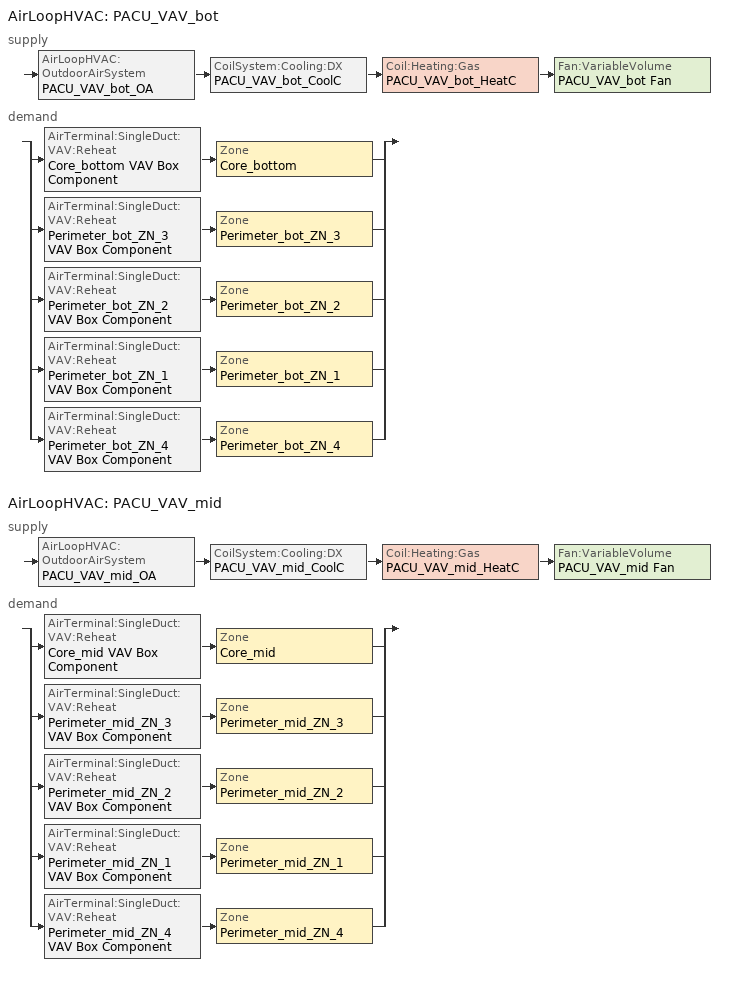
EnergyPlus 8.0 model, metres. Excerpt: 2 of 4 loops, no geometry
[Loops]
AirLoopHVAC 'PACU_VAV_bot'
 supply: AirLoopHVAC:OutdoorAirSystem 'PACU_VAV_bot_OA' > CoilSystem:Cooling:DX 'PACU_VAV_bot_CoolC' > Coil:Heating:Gas 'PACU_VAV_bot_HeatC' > Fan:VariableVolume 'PACU_VAV_bot Fan'
 demand: split
  | AirTerminal:SingleDuct:VAV:Reheat 'Core_bottom VAV Box Component' > Zone 'Core_bottom'
  | AirTerminal:SingleDuct:VAV:Reheat 'Perimeter_bot_ZN_3 VAV Box Component' > Zone 'Perimeter_bot_ZN_3'
  | AirTerminal:SingleDuct:VAV:Reheat 'Perimeter_bot_ZN_2 VAV Box Component' > Zone 'Perimeter_bot_ZN_2'
  | AirTerminal:SingleDuct:VAV:Reheat 'Perimeter_bot_ZN_1 VAV Box Component' > Zone 'Perimeter_bot_ZN_1'
  | AirTerminal:SingleDuct:VAV:Reheat 'Perimeter_bot_ZN_4 VAV Box Component' > Zone 'Perimeter_bot_ZN_4'
AirLoopHVAC 'PACU_VAV_mid'
 supply: AirLoopHVAC:OutdoorAirSystem 'PACU_VAV_mid_OA' > CoilSystem:Cooling:DX 'PACU_VAV_mid_CoolC' > Coil:Heating:Gas 'PACU_VAV_mid_HeatC' > Fan:VariableVolume 'PACU_VAV_mid Fan'
 demand: split
  | AirTerminal:SingleDuct:VAV:Reheat 'Core_mid VAV Box Component' > Zone 'Core_mid'
  | AirTerminal:SingleDuct:VAV:Reheat 'Perimeter_mid_ZN_3 VAV Box Component' > Zone 'Perimeter_mid_ZN_3'
  | AirTerminal:SingleDuct:VAV:Reheat 'Perimeter_mid_ZN_2 VAV Box Component' > Zone 'Perimeter_mid_ZN_2'
  | AirTerminal:SingleDuct:VAV:Reheat 'Perimeter_mid_ZN_1 VAV Box Component' > Zone 'Perimeter_mid_ZN_1'
  | AirTerminal:SingleDuct:VAV:Reheat 'Perimeter_mid_ZN_4 VAV Box Component' > Zone 'Perimeter_mid_ZN_4'
[Sizing:Zone] Zone Cooling Design Supply Air Temperature Input Method=SupplyAirTemperature; Zone Cooling Design Supply Air Temperature {C}=12.8; Zone Heating Design Supply Air Temperature Input Method=SupplyAirTemperature; Zone Heating Design Supply Air Temperature {C}=40; Zone Cooling Design Supply Air Humidity Ratio {kg-H2O/kg-air}=0.0085; Zone Heating Design Supply Air Humidity Ratio {kg-H2O/kg-air}=0.008; Zone Heating Sizing Factor=0; Zone Cooling Sizing Factor=0; Cooling Design Air Flow Method=DesignDay; Cooling Design Air Flow Rate {m3/s}=0; Cooling Minimum Air Flow {m3/s}=0; Cooling Minimum Air Flow Fraction=0; Heating Design Air Flow Method=DesignDay; Heating Design Air Flow Rate {m3/s}=0
Name | Design Specification Outdoor Air Object
Core_bottom | SZ DSOA Core_bottom
Core_mid | SZ DSOA Core_mid
Perimeter_bot_ZN_3 | SZ DSOA Perimeter_bot_ZN_3
Perimeter_bot_ZN_2 | SZ DSOA Perimeter_bot_ZN_2
Perimeter_bot_ZN_1 | SZ DSOA Perimeter_bot_ZN_1
Perimeter_bot_ZN_4 | SZ DSOA Perimeter_bot_ZN_4
Perimeter_mid_ZN_3 | SZ DSOA Perimeter_mid_ZN_3
Perimeter_mid_ZN_2 | SZ DSOA Perimeter_mid_ZN_2
Perimeter_mid_ZN_1 | SZ DSOA Perimeter_mid_ZN_1
Perimeter_mid_ZN_4 | SZ DSOA Perimeter_mid_ZN_4
[DesignSpecification:OutdoorAir]
Name | Outdoor Air Method | outside air flow per zone area {m3/s-m2} | Outdoor Air Flow per Zone {m3/s} | Zone Outdoor Air Method | Outdoor Air Flow per Person {m3/s-person} | Outdoor Air Flow per Zone Floor Area {m3/s-m2}
SZ DSOA Core_bottom; SZ DSOA Core_mid; SZ DSOA Perimeter_bot_ZN_3; SZ DSOA Perimeter_bot_ZN_2; SZ DSOA Perimeter_bot_ZN_1; SZ DSOA Perimeter_bot_ZN_4; SZ DSOA Perimeter_mid_ZN_3; SZ DSOA Perimeter_mid_ZN_2; SZ DSOA Perimeter_mid_ZN_1; SZ DSOA Perimeter_mid_ZN_4 | Flow/Area | 0.000431773 | 0
CM DSOA Core_bottom; CM DSOA Perimeter_bot_ZN_1; CM DSOA Perimeter_bot_ZN_2; CM DSOA Perimeter_bot_ZN_3; CM DSOA Perimeter_bot_ZN_4; CM DSOA Core_mid; CM DSOA Perimeter_mid_ZN_1; CM DSOA Perimeter_mid_ZN_2; CM DSOA Perimeter_mid_ZN_3; CM DSOA Perimeter_mid_ZN_4 |  |  |  | Sum | 1e-08 | 0.000431773
[Sizing:System] Type of Load to Size On=Sensible; Design Outdoor Air Flow Rate {m3/s}=1.19509; Minimum System Air Flow Ratio=0.3; Preheat Design Temperature {C}=7; Preheat Design Humidity Ratio {kgWater/kgDryAir}=0.008; Precool Design Temperature {C}=12.8; Precool Design Humidity Ratio {kgWater/kgDryAir}=0.008; Central Cooling Design Supply Air Temperature {C}=12.8; Central Heating Design Supply Air Temperature {C}=12.8; Sizing Option=Coincident; 100% Outdoor Air in Cooling=No; 100% Outdoor Air in Heating=No; Central Cooling Design Supply Air Humidity Ratio {kgWater/kgDryAir}=0.0085; Central Heating Design Supply Air Humidity Ratio {kgWater/kgDryAir}=0.008; Cooling Design Air Flow Method=DesignDay; Cooling Design Air Flow Rate {m3/s}=0; Heating Design Air Flow Method=DesignDay; Heating Design Air Flow Rate {m3/s}=0; System Outdoor Air Method=ZoneSum
PACU_VAV_bot; PACU_VAV_mid
[AirLoopHVAC] Design Supply Air Flow Rate {m3/s}=AUTOSIZE
PACU_VAV_bot; PACU_VAV_mid
[SetpointManager:OutdoorAirReset] Control Variable=Temperature; Setpoint at Outdoor Low Temperature {C}=15.6; Outdoor Low Temperature {C}=10; Setpoint at Outdoor High Temperature {C}=12.8; Outdoor High Temperature {C}=21.1
Name | Setpoint Node or NodeList
PACU_VAV_bot Supply Air Temperature Manager | PACU_VAV_bot Supply Equipment Outlet Node
PACU_VAV_mid Supply Air Temperature Manager | PACU_VAV_mid Supply Equipment Outlet Node
[SetpointManager:MixedAir] Control Variable=Temperature
Name | Setpoint Node or NodeList
PACU_VAV_bot_CoolC SAT Manager | PACU_VAV_bot_CoolC-PACU_VAV_bot_HeatCNode
PACU_VAV_bot_HeatC MixedAir Manager | PACU_VAV_bot_HeatC-PACU_VAV_bot FanNode
PACU_VAV_bot_OAMixed Air Temp Manager | PACU_VAV_bot_OA-PACU_VAV_bot_CoolCNode
PACU_VAV_mid_CoolC SAT Manager | PACU_VAV_mid_CoolC-PACU_VAV_mid_HeatCNode
PACU_VAV_mid_HeatC MixedAir Manager | PACU_VAV_mid_HeatC-PACU_VAV_mid FanNode
PACU_VAV_mid_OAMixed Air Temp Manager | PACU_VAV_mid_OA-PACU_VAV_mid_CoolCNode
[SetpointManager:OutdoorAirPretreat] Control Variable=Temperature; Minimum Setpoint Temperature {C}=-99; Maximum Setpoint Temperature {C}=99; Minimum Setpoint Humidity Ratio {kgWater/kgDryAir}=0.00001; Maximum Setpoint Humidity Ratio {kgWater/kgDryAir}=1
Name | Setpoint Node or NodeList
PACU_VAV_bot Heat Exhchanger Supply Air Temp Manager | PACU_VAV_bot Heat Recovery Outlet Node
PACU_VAV_mid Heat Exhchanger Supply Air Temp Manager | PACU_VAV_mid Heat Recovery Outlet Node
[Controller:OutdoorAir] Minimum Outdoor Air Flow Rate {m3/s}                      !- Minimum Outdoor Air Flow Rate {m3/s}=0; Maximum Outdoor Air Flow Rate {m3/s}=AUTOSIZE; Economizer Control Type=DifferentialDryBulb; Economizer Control Action Type=ModulateFlow; Lockout Type=NoLockout; Minimum Limit Type=FixedMinimum; Minimum Outdoor Air Schedule=MinOA_MotorizedDamper_Sched; Heat Recovery Bypass Control Type=BypassWhenOAFlowGreaterThanMinimum
Name | Mechanical Ventilation Controller
PACU_VAV_bot_OA_Controller | PACU_VAV_BOT_DCV
PACU_VAV_mid_OA_Controller | PACU_VAV_MID_DCV
[Zone equipment]
Core_bottom: Core_bottom VAV Box Component
Core_mid: Core_mid VAV Box Component
Perimeter_bot_ZN_3: Perimeter_bot_ZN_3 VAV Box Component
Perimeter_bot_ZN_2: Perimeter_bot_ZN_2 VAV Box Component
Perimeter_bot_ZN_1: Perimeter_bot_ZN_1 VAV Box Component
Perimeter_bot_ZN_4: Perimeter_bot_ZN_4 VAV Box Component
Perimeter_mid_ZN_3: Perimeter_mid_ZN_3 VAV Box Component
Perimeter_mid_ZN_2: Perimeter_mid_ZN_2 VAV Box Component
Perimeter_mid_ZN_1: Perimeter_mid_ZN_1 VAV Box Component
Perimeter_mid_ZN_4: Perimeter_mid_ZN_4 VAV Box Component
[CoilSystem:Cooling:DX] Availability Schedule=ALWAYS_ON
Name | Cooling Coil
PACU_VAV_bot_CoolC | PACU_VAV_bot_CoolC DXCoil
PACU_VAV_mid_CoolC | PACU_VAV_mid_CoolC DXCoil
[AirTerminal:SingleDuct:VAV:Reheat] Availability Schedule=ALWAYS_ON; Maximum Air Flow Rate {m3/s}=AUTOSIZE; Zone Minimum Air Flow Input Method=Constant; Maximum Hot Water or Steam Flow Rate {m3/s}=AUTOSIZE; Minimum Hot Water or Steam Flow Rate {m3/s}=0; Convergence Tolerance=0.001; Damper Heating Action=Normal
Name | Constant Minimum Air Flow Fraction | Reheat Coil | Constant Minimum Air Flow Fractioncti
Core_bottom VAV Box Component | 0.3 | Core_bottom VAV Box Reheat Coil
Core_mid VAV Box Component |  | Core_mid VAV Box Reheat Coil | 0.349031
Perimeter_bot_ZN_3 VAV Box Component | 0.357691 | Perimeter_bot_ZN_3 VAV Box Reheat Coil
Perimeter_bot_ZN_2 VAV Box Component | 0.3 | Perimeter_bot_ZN_2 VAV Box Reheat Coil
Perimeter_bot_ZN_1 VAV Box Component | 0.3 | Perimeter_bot_ZN_1 VAV Box Reheat Coil
Perimeter_bot_ZN_4 VAV Box Component | 0.3 | Perimeter_bot_ZN_4 VAV Box Reheat Coil
Perimeter_mid_ZN_3 VAV Box Component | 0.3 | Perimeter_mid_ZN_3 VAV Box Reheat Coil
Perimeter_mid_ZN_2 VAV Box Component | 0.3 | Perimeter_mid_ZN_2 VAV Box Reheat Coil
Perimeter_mid_ZN_1 VAV Box Component | 0.3 | Perimeter_mid_ZN_1 VAV Box Reheat Coil
Perimeter_mid_ZN_4 VAV Box Component | 0.3 | Perimeter_mid_ZN_4 VAV Box Reheat Coil
[ZoneControl:Thermostat] Control Type Schedule=Dual Zone Control Type Sched
Name | Zone or ZoneList | Control 1
Core_bottom Thermostat | Core_bottom | Core_bottom DualSPSched
Core_mid Thermostat | Core_mid | Core_mid DualSPSched
Perimeter_bot_ZN_3 Thermostat | Perimeter_bot_ZN_3 | Perimeter_bot_ZN_3 DualSPSched
Perimeter_bot_ZN_2 Thermostat | Perimeter_bot_ZN_2 | Perimeter_bot_ZN_2 DualSPSched
Perimeter_bot_ZN_1 Thermostat | Perimeter_bot_ZN_1 | Perimeter_bot_ZN_1 DualSPSched
Perimeter_bot_ZN_4 Thermostat | Perimeter_bot_ZN_4 | Perimeter_bot_ZN_4 DualSPSched
Perimeter_mid_ZN_3 Thermostat | Perimeter_mid_ZN_3 | Perimeter_mid_ZN_3 DualSPSched
Perimeter_mid_ZN_2 Thermostat | Perimeter_mid_ZN_2 | Perimeter_mid_ZN_2 DualSPSched
Perimeter_mid_ZN_1 Thermostat | Perimeter_mid_ZN_1 | Perimeter_mid_ZN_1 DualSPSched
Perimeter_mid_ZN_4 Thermostat | Perimeter_mid_ZN_4 | Perimeter_mid_ZN_4 DualSPSched
[ThermostatSetpoint:DualSetpoint] Heating Setpoint Temperature Schedule=HTGSETP_SCH_YES_OPTIMUM; Cooling Setpoint Temperature Schedule=CLGSETP_SCH_YES_OPTIMUM
Core_bottom DualSPSched; Core_mid DualSPSched; Perimeter_bot_ZN_3 DualSPSched; Perimeter_bot_ZN_2 DualSPSched; Perimeter_bot_ZN_1 DualSPSched; Perimeter_bot_ZN_4 DualSPSched; Perimeter_mid_ZN_3 DualSPSched; Perimeter_mid_ZN_2 DualSPSched; Perimeter_mid_ZN_1 DualSPSched; Perimeter_mid_ZN_4 DualSPSched
[Coil:Heating:Electric] Availability Schedule=ALWAYS_ON; Efficiency=1; Nominal Capacity {W}=AUTOSIZE
Core_bottom VAV Box Reheat Coil; Core_mid VAV Box Reheat Coil; Perimeter_bot_ZN_3 VAV Box Reheat Coil; Perimeter_bot_ZN_2 VAV Box Reheat Coil; Perimeter_bot_ZN_1 VAV Box Reheat Coil; Perimeter_bot_ZN_4 VAV Box Reheat Coil; Perimeter_mid_ZN_3 VAV Box Reheat Coil; Perimeter_mid_ZN_2 VAV Box Reheat Coil; Perimeter_mid_ZN_1 VAV Box Reheat Coil; Perimeter_mid_ZN_4 VAV Box Reheat Coil
[Coil:Heating:Gas] Availability Schedule=ALWAYS_ON; Gas Burner Efficiency=0.8; Nominal Capacity {W}=AUTOSIZE
PACU_VAV_bot_HeatC; PACU_VAV_mid_HeatC
[Coil:Cooling:DX:TwoSpeed] Availability Schedule=ALWAYS_ON; Rated High Speed Total Cooling Capacity {W} Sep 25, 2012: DX_TwoSpeedObject_from_VAV=AUTOSIZE; Rated High Speed Sensible Heat Ratio Sep 25, 2012: DX_TwoSpeedObject_from_VAV=AUTOSIZE; Rated High Speed COP Sep 25, 2012: DX_TwoSpeedObject_from_VAV=3.39929; Rated High Speed Air Flow Rate {m3/s} Sep 25, 2012: DX_TwoSpeedObject_from_VAV=AUTOSIZE; Total Cooling Capacity Function of Temperature Curve=FURNACE_PACU_VAV_CoolCCarrier48TM014_12tons_CapFT; Total Cooling Capacity Function of Flow Fraction Curve=FURNACE_PACU_VAV_CoolCCarrier48TM014_12tons_FFF; Energy Input Ratio Function of Temperature Curve=FURNACE_PACU_VAV_CoolCCarrier48TM014_12tons_EIRFT; Energy Input Ratio Function of Flow Fraction Curve=FURNACE_PACU_VAV_CoolCCarrier48TM014_12tons_EIRFFF; Part Load Fraction Correlation Curve=FURNACE_PACU_VAV_CoolCIEA_HVAC_BESTEST_9ton-PLR; Rated Low Speed Total Cooling Capacity {W} Sep 25, 2012: DX_TwoSpeedObject_from_VAV=AUTOSIZE; Rated Low Speed Sensible Heat Ratio Sep 25, 2012: DX_TwoSpeedObject_from_VAV=0.69; Rated Low Speed COP Sep 25, 2012: DX_TwoSpeedObject_from_VAV=3.39929; Rated Low Speed Air Flow Rate {m3/s} Sep 25, 2012: DX_TwoSpeedObject_from_VAV=AUTOSIZE; Low Speed Total Cooling Capacity Function of Temperature Curve=FURNACE_PACU_VAV_CoolCCarrier48TM014_12tons_CapFT; Low Speed Energy Input Ratio Function of Temperature Curve=FURNACE_PACU_VAV_CoolCCarrier48TM014_12tons_EIRFT
PACU_VAV_bot_CoolC DXCoil; PACU_VAV_mid_CoolC DXCoil
[Fan:VariableVolume] Availability Schedule=HVACOperationSchd; Pressure Rise {Pa}=1389.42; Maximum Flow Rate {m3/s}=AUTOSIZE; Fan Power Minimum Flow Rate Input Method=Fraction; Fan Power Minimum Flow Fraction=0.25; Motor In Airstream Fraction=1; Fan Power Coefficient 1=0.0408; Fan Power Coefficient 2=0.088; Fan Power Coefficient 3=-0.0729; Fan Power Coefficient 4=0.9437; Fan Power Coefficient 5=0
Name | Fan Efficiency | Motor Efficiency
PACU_VAV_bot Fan | 0.6045 | 0.93
PACU_VAV_mid Fan | 0.6006 | 0.924
[HeatExchanger:AirToAir:SensibleAndLatent] Availability Schedule=Always_On; Nominal Supply Air Flow Rate {m3/s}=AUTOSIZE; Sensible Effectiveness at 100% Heating Air Flow=0.7; Latent Effectiveness at 100% Heating Air Flow=0.6; Sensible Effectiveness at 75% Heating Air Flow=0.7; Latent Effectiveness at 75% Heating Air Flow=0.6; Sensible Effectiveness at 100% Cooling Air Flow=0.75; Latent Effectiveness at 100% Cooling Air Flow=0.6; Sensible Effectiveness at 75% Cooling Air Flow=0.75; Latent Effectiveness at 75% Cooling Air Flow=0.6; Nominal Electric Power {W}=907.476; Supply Air Outlet Temperature Control=Yes; Heat Exchanger Type=Rotary; Frost Control Type=ExhaustOnly; Threshold Temperature {C}=-23.3; Initial Defrost Time Fraction=0.167; Rate of Defrost Time Fraction Increase {1/K}=1.44
PACU_VAV_bot OA Heat Recovery; PACU_VAV_mid OA Heat Recovery
[Controller:MechanicalVentilation]
PACU_VAV_BOT_DCV: MinOA_MotorizedDamper_Sched, Yes, VentilationRateProcedure, Core_bottom, CM DSOA Core_bottom, CM DSZAD Core_bottom, Perimeter_bot_ZN_1, CM DSOA Perimeter_bot_ZN_1, CM DSZAD Perimeter_bot_ZN_1, Perimeter_bot_ZN_2, CM DSOA Perimeter_bot_ZN_2, CM DSZAD Perimeter_bot_ZN_2, Perimeter_bot_ZN_3, CM DSOA Perimeter_bot_ZN_3, CM DSZAD Perimeter_bot_ZN_3, Perimeter_bot_ZN_4, CM DSOA Perimeter_bot_ZN_4, CM DSZAD Perimeter_bot_ZN_4
PACU_VAV_MID_DCV: MinOA_MotorizedDamper_Sched, Yes, VentilationRateProcedure, Core_mid, CM DSOA Core_mid, CM DSZAD Core_mid, Perimeter_mid_ZN_1, CM DSOA Perimeter_mid_ZN_1, CM DSZAD Perimeter_mid_ZN_1, Perimeter_mid_ZN_2, CM DSOA Perimeter_mid_ZN_2, CM DSZAD Perimeter_mid_ZN_2, Perimeter_mid_ZN_3, CM DSOA Perimeter_mid_ZN_3, CM DSZAD Perimeter_mid_ZN_3, Perimeter_mid_ZN_4, CM DSOA Perimeter_mid_ZN_4, CM DSZAD Perimeter_mid_ZN_4
[DesignSpecification:ZoneAirDistribution]
CM DSZAD Core_bottom; CM DSZAD Core_mid: Zone Air Distribution Effectiveness in Cooling Mode 1=1; Zone Air Distribution Effectiveness in Heating Mode 1=1
CM DSZAD Perimeter_bot_ZN_1; CM DSZAD Perimeter_mid_ZN_1: Zone Air Distribution Effectiveness in Cooling Mode 2=1; Zone Air Distribution Effectiveness in Heating Mode 2=1
CM DSZAD Perimeter_bot_ZN_2; CM DSZAD Perimeter_mid_ZN_2: Zone Air Distribution Effectiveness in Cooling Mode 3=1; Zone Air Distribution Effectiveness in Heating Mode 3=1
CM DSZAD Perimeter_bot_ZN_3; CM DSZAD Perimeter_mid_ZN_3: Zone Air Distribution Effectiveness in Cooling Mode 4=1; Zone Air Distribution Effectiveness in Heating Mode 4=1
CM DSZAD Perimeter_bot_ZN_4; CM DSZAD Perimeter_mid_ZN_4: Zone Air Distribution Effectiveness in Cooling Mode 5=1; Zone Air Distribution Effectiveness in Heating Mode 5=1
[EnergyManagementSystem:Sensor]
Name | Output:Variable or Output:Meter Index Key | Output:Variable or Output:Meter
Core_bottom_LSr | Core_bottom | Zone Lights Electric Power
Core_bottom_Occ_Sensor | Core_bottom | People Occupant Count
Core_mid_LSr | Core_mid | Zone Lights Electric Power
Core_mid_Occ_Sensor | Core_mid | People Occupant Count
Perimeter_bot_ZN_3_LSr | Perimeter_bot_ZN_3 | Zone Lights Electric Power
Perimeter_bot_ZN_3_Occ_Sensor | Perimeter_bot_ZN_3 | People Occupant Count
Perimeter_bot_ZN_2_LSr | Perimeter_bot_ZN_2 | Zone Lights Electric Power
Perimeter_bot_ZN_2_Occ_Sensor | Perimeter_bot_ZN_2 | People Occupant Count
Perimeter_bot_ZN_1_LSr | Perimeter_bot_ZN_1 | Zone Lights Electric Power
Perimeter_bot_ZN_1_Occ_Sensor | Perimeter_bot_ZN_1 | People Occupant Count
Perimeter_bot_ZN_4_LSr | Perimeter_bot_ZN_4 | Zone Lights Electric Power
Perimeter_bot_ZN_4_Occ_Sensor | Perimeter_bot_ZN_4 | People Occupant Count
Perimeter_mid_ZN_3_LSr | Perimeter_mid_ZN_3 | Zone Lights Electric Power
Perimeter_mid_ZN_3_Occ_Sensor | Perimeter_mid_ZN_3 | People Occupant Count
Perimeter_mid_ZN_2_LSr | Perimeter_mid_ZN_2 | Zone Lights Electric Power
Perimeter_mid_ZN_2_Occ_Sensor | Perimeter_mid_ZN_2 | People Occupant Count
Perimeter_mid_ZN_1_LSr | Perimeter_mid_ZN_1 | Zone Lights Electric Power
Perimeter_mid_ZN_1_Occ_Sensor | Perimeter_mid_ZN_1 | People Occupant Count
Perimeter_mid_ZN_4_LSr | Perimeter_mid_ZN_4 | Zone Lights Electric Power
Perimeter_mid_ZN_4_Occ_Sensor | Perimeter_mid_ZN_4 | People Occupant Count
[EnergyManagementSystem:InternalVariable] Internal Data Type=Zone Floor Area
Name | Internal Data Index Key
Core_bottom_Area | Core_bottom
Core_mid_Area | Core_mid
Perimeter_bot_ZN_3_Area | Perimeter_bot_ZN_3
Perimeter_bot_ZN_2_Area | Perimeter_bot_ZN_2
Perimeter_bot_ZN_1_Area | Perimeter_bot_ZN_1
Perimeter_bot_ZN_4_Area | Perimeter_bot_ZN_4
Perimeter_mid_ZN_3_Area | Perimeter_mid_ZN_3
Perimeter_mid_ZN_2_Area | Perimeter_mid_ZN_2
Perimeter_mid_ZN_1_Area | Perimeter_mid_ZN_1
Perimeter_mid_ZN_4_Area | Perimeter_mid_ZN_4
[Schedule:Compact]
ALWAYS_ON: Through: 12/31, For: AllDays, Until: 24:00, 1
HVACOperationSchd: Through: 12/31, For: Weekdays SummerDesignDay, Until: 06:00, 0, Until: 22:00, 1, Until: 24:00, 0, For: Saturday WinterDesignDay, Until: 06:00, 0, Until: 18:00, 1, Until: 24:00, 0, For:Sunday Holidays AllOtherDays, Until: 24:00, 0
HTGSETP_SCH_YES_OPTIMUM: Through: 12/31, For: WinterDesignDay, Until: 05:00, 15.6, Until: 06:00, 17.6, Until: 07:00, 19.6, Until: 22:00, 21, Until: 24:00, 15.6, For: Weekdays, Until: 05:00, 15.6, Until: 06:00, 17.8, Until: 07:00, 20, Until: 22:00, 21, Until: 24:00, 15.6, For SummerDesignDay, Until: 24:00, 15.6, For: Saturday, Until: 05:00, 15.6, Until: 06:00, 17.8, Until: 07:00, 20, Until: 17:00, 21, Until: 24:00, 15.6, For:Sunday Holidays AllOtherDays, Until: 24:00, 15.6
CLGSETP_SCH_YES_OPTIMUM: Through: 12/31, For: SummerDesignDay, Until: 05:00, 26.7, Until: 06:00, 25.7, Until: 07:00, 25, Until: 22:00, 24, Until: 24:00, 26.7, For: Weekdays, Until: 05:00, 26.7, Until: 06:00, 25.6, Until: 07:00, 25, Until: 22:00, 24, Until: 24:00, 26.7, For: Saturday, Until: 05:00, 26.7, Until: 06:00, 25.7, Until: 07:00, 25, Until: 17:00, 24, Until: 24:00, 26.7, For WinterDesignDay, Until: 24:00, 26.7, For:Sunday Holidays AllOtherDays, Until: 24:00, 26.7
MinOA_MotorizedDamper_Sched: Through: 12/31, For: Weekdays SummerDesignDay, Until: 07:00, 0, Until: 22:00, 1, Until: 24:00, 0, For: Saturday WinterDesignDay, Until: 07:00, 0, Until: 18:00, 1, Until: 24:00, 0, For:Sunday Holidays AllOtherDays, Until: 24:00, 0
Dual Zone Control Type Sched: Through: 12/31, For: AllDays, Until: 24:00, 4
[Curve:Biquadratic] Minimum Value of x=16.5556; Maximum Value of x=22.1111; Minimum Value of y=23.7778; Maximum Value of y=47.66
Name | Coefficient1 Constant | Coefficient2 x | Coefficient3 x**2 | Coefficient4 y | Coefficient5 y**2 | Coefficient6 x*y
FURNACE_PACU_VAV_CoolCCarrier48TM014_12tons_CapFT | 1.39072 | -0.0529058 | 0.0018423 | 0.00058267 | -0.000186814 | 0.000265159
FURNACE_PACU_VAV_CoolCCarrier48TM014_12tons_EIRFT | -0.536161 | 0.105138 | -0.00172659 | 0.0149848 | 0.000659948 | -0.0017385
[Curve:Quadratic]
Name | Coefficient1 Constant | Coefficient2 x | Coefficient3 x**2 | Minimum Value of x | Maximum Value of x
FURNACE_PACU_VAV_CoolCCarrier48TM014_12tons_FFF | 0.718954 | 0.435436 | -0.154193 | 0.75 | 1.25
FURNACE_PACU_VAV_CoolCCarrier48TM014_12tons_EIRFFF | 1.19525 | -0.306138 | 0.110973 | 0.75 | 1.25
FURNACE_PACU_VAV_CoolCIEA_HVAC_BESTEST_9ton-PLR | 0.771 | 0.229 | 0 | 0 | 1
